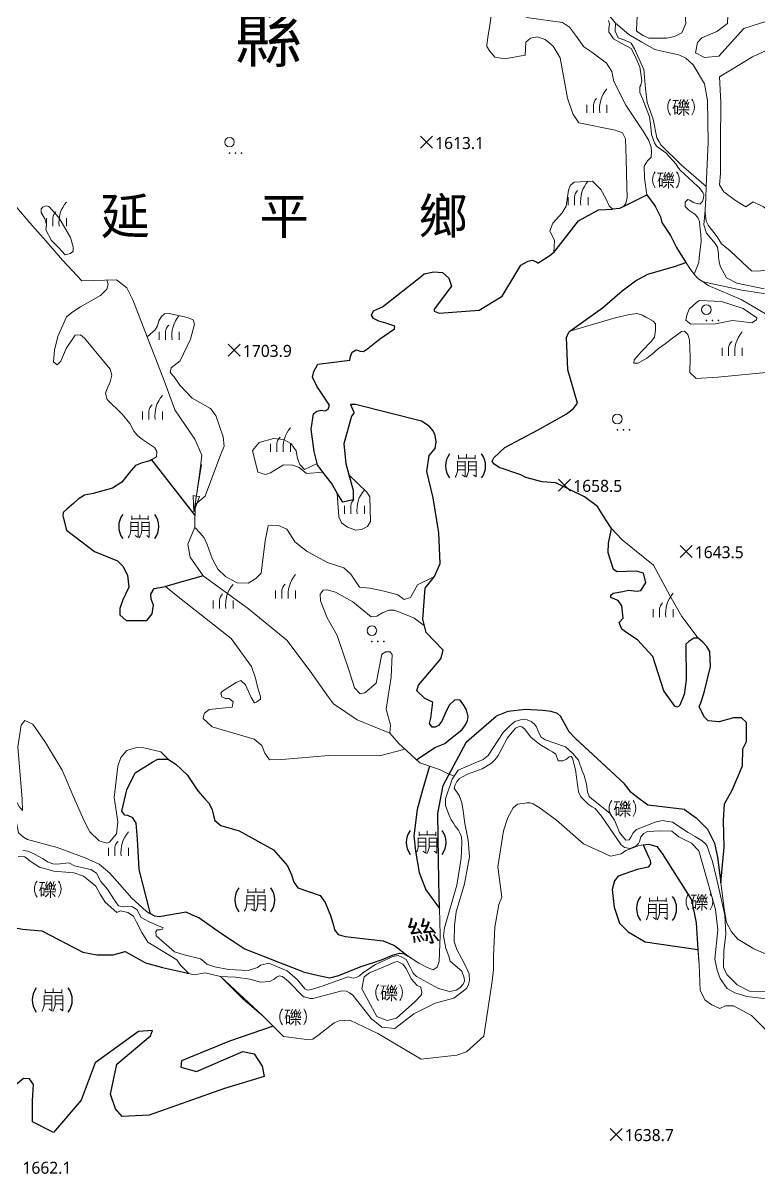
# Model space of a CAD drawing. Header units: metres. Extents: x 232867 to 235443, y 2535802 to 2538582.
# Drawn here: x 234540 to 235000, y 2536749 to 2537467 of the extents above; entities that cross this region are included whole.
import ezdxf
from ezdxf.enums import TextEntityAlignment as Align

# ---------------------------------------------------------------- set-up
doc = ezdxf.new("R2010")
doc.units = ezdxf.units.M
doc.linetypes.add('103', pattern=[32.5, 20, -3.75, 5, -3.75])
doc.linetypes.add('104', pattern=[32.49, 20, -3.83, 0.5, -3.83, 0.5, -3.83])
for name, color, linetype, lineweight in [('9230000', 7, '103', 30), ('9240000', 7, '104', 30), ('9510101', 5, 'Continuous', 20), ('9510104', 5, 'Continuous', 20), ('9510109', 4, 'Continuous', 20), ('9510503', 5, 'Continuous', 20), ('9710500', 3, 'Continuous', 20), ('9720000', 3, 'Continuous', 20)]:
    doc.layers.add(name, color=color, linetype=linetype, lineweight=lineweight)
doc.layers.add('9540203', color=34, linetype='Continuous', lineweight=20, true_color=0xa55200)
doc.layers.add('9790201', color=34, linetype='145', lineweight=20, true_color=0xa55200)
doc.layers.add('9810200', color=7, linetype='Continuous')
doc.layers.add('9820205', color=34, linetype='Continuous', true_color=0xa55200)
doc.styles.add('LMP', font='')
doc.styles.get('LMP').set_extended_font_data('Microsoft JhengHei')
doc.linetypes.add('145', pattern='A,0,-7.5,[10,base.shx,S=1,R=0,X=0,Y=0]', length=7.5)

# ---------------------------------------------------------------- blocks, each defined once
blk = doc.blocks.new('95423')
at = {"linetype": 'Continuous'}
for points in [[(-8.038459, 4.930951, 0.333333), (-8.038459, -5.069049)], [(5.294874, -5.069049, 0.333333), (5.294874, 4.930951)]]:
    blk.add_lwpolyline(points, format="xyb", dxfattribs=at)
for points in [[(-6.517338, 4.020808), (-3.120598, 3.98995)], [(-4.649285, 4.003837), (-5.035124, 2.261878), (-5.652713, 0.610952), (-6.007826, -0.237655), (-6.486458, -1.086262)], [(-5.703949, 0.488515), (-3.645549, 0.487518), (-3.691487, -4.344848)], [(-5.412274, 0.488373), (-5.381306, -4.711387)], [(-1.177484, 2.956224), (-1.565528, 2.041063), (-2.791747, -0.20806), (-2.714138, -0.47175), (-1.348224, -0.20806)], [(-1.658659, 4.693477), (-2.248486, 3.049291), (-2.745182, 2.087597), (-2.667573, 1.87044), (-1.565528, 2.041063)], [(-1.565528, 0.629545), (-1.348224, -0.20806), (-1.22405, -0.844019)], [(-0.510049, 3.545649), (-0.510049, -0.130504), (1.07317, -0.099481), (1.07317, 3.56116), (-0.028874, 3.576672), (-0.510049, 3.545649)], [(-0.510049, 1.823907), (1.07317, 1.792884)], [(0.467822, 4.7245), (-0.028874, 3.576672)], [(2.765042, 4.569388), (1.694041, 2.056575), (1.756128, 1.854929), (3.044434, 1.979019)], [(3.416956, 3.018268), (3.044434, 1.979019), (1.926867, -0.316638), (1.973432, -0.533795), (3.308304, -0.223571)], [(3.01339, 0.536478), (3.308304, -0.223571), (3.463521, -0.85953)], [(-3.685038, -3.666464), (-5.358978, -3.619674)], [(-2.962791, -1.812378), (3.587391, -1.812378)], [(-0.851832, -2.836116), (-1.705529, -3.766788), (-2.931747, -4.852571)], [(0.327822, -0.850683), (0.281257, -5.550575)], [(1.398823, -2.851627), (2.392216, -3.735766), (3.354564, -4.790527)]]:
    blk.add_lwpolyline(points)
blk = doc.blocks.new('98225')
at = {"lineweight": 0}
for points in [[(0.625848, 7.246036), (0.625848, 4.746473)], [(-6.557994, -7.127561), (-5.892824, -5.979033), (-5.403554, -4.744772), (-5.10201, -3.451385), (-4.997061, -2.128435), (-4.997061, -1.815065), (-4.997061, 2.87217)], [(-4.997061, 2.558801), (-0.311303, 2.558801), (-0.311303, -2.128435), (-0.311303, -6.81567), (-2.185606, -5.565149)], [(-4.997061, 0.059238), (-0.311303, 0.059238)], [(-4.3718, 4.121213), (-4.3718, 6.620776)], [(5.936866, 4.746473), (4.999714, 4.746473), (0.313957, 4.746473), (-4.3718, 4.746473)], [(-0.311303, 2.87217), (-0.311303, 2.558801)], [(0.313957, -7.127561), (0.979128, -5.979033), (1.468397, -4.744772), (1.769941, -3.451385), (1.876369, -2.128435), (1.876369, 2.558801), (1.876369, 2.87217)], [(1.876369, 2.558801), (6.560648, 2.558801)], [(1.876369, 0.059238), (6.560648, 0.059238)], [(6.560648, 2.87217), (6.560648, -1.815065), (6.560648, -6.503779), (6.560648, -6.81567), (4.999714, -5.565149)], [(5.936866, 4.121213), (5.936866, 6.620776)], [(-0.311303, -2.440326), (-4.997061, -2.440326)], [(6.560648, -2.440326), (1.876369, -2.440326)]]:
    blk.add_lwpolyline(points, dxfattribs=at)
for start, end in [(143.130102, 216.869898), (323.130102, 36.869898)]:
    blk.add_arc((0, 0), 12.5, start, end)
blk = doc.blocks.new('97132')
at = {"linetype": 'Continuous'}
for points in [[(-3.2, 6.8, 1), (2.8, 6.8, 1)], [(-0.4, 0, 1), (0, 0, 1)], [(3.35, 0, 1), (3.75, 0, 1)], [(7.1, 0, 1), (7.5, 0, 1)]]:
    blk.add_lwpolyline(points, format="xyb", close=True, dxfattribs=at)
blk = doc.blocks.new('97200')
at = {"linetype": 'Continuous'}
for points in [[(6.25, 15, 0.214635), (1.75, 0)], [(-0.25, 9, 0.201941), (-2.25, 5)]]:
    blk.add_lwpolyline(points, format="xyb", dxfattribs=at)
for points in [[(-6.25, 5), (-6.25, 0)], [(-2.25, 0), (-2.25, 5)], [(6.25, 5), (6.25, 0)]]:
    blk.add_lwpolyline(points, dxfattribs=at)
blk = doc.blocks.new('95153')
at = {"color": 5, "linetype": 'Continuous'}
blk.add_lwpolyline([(15, 0), (5, 2), (5, 0), (5, -2), (15, 0), (-15, 0)], dxfattribs=at)
blk = doc.blocks.new('98120')
at = {"linetype": 'Continuous'}
for points in [[(-3.75, -3.75), (3.75, 3.75)], [(-3.75, 3.75), (3.75, -3.75)]]:
    blk.add_lwpolyline(points, dxfattribs=at)

msp = doc.modelspace()

# ---------------------------------------------------------------- linework, layer by layer
at = {"layer": '9510101', "lineweight": 0, "flags": 128}
for points in [[(234903.34528, 2537475.460948), (234910.15948, 2537467.228948), (234909.76218, 2537462.251148), (234911.69858, 2537458.170748), (234915.95398, 2537456.743548), (234919.92178, 2537454.728648), (234921.85328, 2537451.233548), (234927.66858, 2537438.260948), (234928.79318, 2537426.273048), (234929.88838, 2537417.796348), (234933.63448, 2537407.293648), (234935.92718, 2537395.608248), (234937.11488, 2537393.569948), (234938.45008, 2537391.386548), (234951.13868, 2537378.910848), (234966.76508, 2537365.306248), (234966.46808, 2537358.291548), (234966.15558, 2537350.502648), (234965.20848, 2537341.277148), (234967.00718, 2537336.171448), (234972.32968, 2537329.632448), (234973.81248, 2537327.303948), (234974.42958, 2537323.505148), (234974.45038, 2537321.018048), (234974.76498, 2537318.387148), (234975.52108, 2537315.467248), (234976.41488, 2537313.572848), (234979.38538, 2537308.330648), (234985.85268, 2537304.873748), (235002.85618, 2537301.359348)], [(235009.32728, 2537297.332448), (234989.09508, 2537300.629648), (234964.77698, 2537305.701648), (234961.56848, 2537307.860948), (234959.28058, 2537310.606748), (234962.08428, 2537317.779048), (234962.36198, 2537320.645748), (234963.48048, 2537331.207848), (234963.44538, 2537335.428648), (234962.96798, 2537338.439748), (234962.62518, 2537343.411748), (234961.54968, 2537345.814748), (234959.72288, 2537347.909948), (234955.93228, 2537350.440848), (234953.49998, 2537352.832448), (234953.62818, 2537355.547048), (234955.27288, 2537357.219248), (234956.48278, 2537356.777148), (234958.60618, 2537355.287448), (234962.83668, 2537354.267748), (234964.40678, 2537355.864048), (234965.14258, 2537358.056348), (234965.27578, 2537360.168148), (234964.58538, 2537361.594648), (234963.59338, 2537363.018648), (234962.06988, 2537364.890348), (234961.32348, 2537365.550848), (234950.42328, 2537375.533448), (234949.07498, 2537377.299948), (234947.72418, 2537379.362748), (234946.07828, 2537381.274848), (234941.44308, 2537386.273048), (234935.77688, 2537390.521748), (234934.42608, 2537392.584548), (234932.60478, 2537397.754648), (234932.11948, 2537402.639648), (234931.32798, 2537408.707248), (234927.08778, 2537419.634948), (234925.27388, 2537423.916148), (234925.24418, 2537427.471548), (234925.82698, 2537428.661748), (234926.54428, 2537431.482748), (234925.28718, 2537440.065048), (234921.96568, 2537447.444748), (234919.85798, 2537451.427148), (234914.05348, 2537454.489548), (234908.84178, 2537457.556848), (234907.04278, 2537460.060348), (234905.99198, 2537461.681148), (234905.97218, 2537464.051448), (234906.39318, 2537466.869948), (234905.78318, 2537468.938948)], [(234539.764835, 2536950.61914), (234543.049699, 2536950.094073), (234547.10998, 2536948.367048), (234552.52238, 2536945.339348), (234555.15798, 2536943.460548), (234558.51798, 2536942.315248), (234561.14378, 2536942.040248), (234568.57428, 2536942.816148), (234572.08358, 2536941.088648), (234580.98948, 2536938.957748), (234582.30328, 2536938.674448), (234585.81528, 2536936.509548), (234588.47118, 2536931.277448), (234592.72878, 2536926.347148), (234596.70198, 2536920.248548), (234599.49738, 2536916.037948), (234602.85388, 2536915.475848), (234607.80958, 2536915.652948), (234611.02828, 2536913.777848), (234613.68238, 2536908.837348), (234618.36328, 2536906.242448), (234627.42548, 2536902.362948), (234626.99348, 2536901.485348), (234625.82988, 2536901.040648), (234624.51788, 2536901.032348), (234623.64318, 2536901.026848), (234622.77458, 2536900.000748), (234623.08208, 2536897.378248), (234634.51388, 2536887.390148), (234640.50328, 2536885.386648), (234650.72298, 2536882.972448), (234652.62698, 2536881.526448), (234654.67938, 2536879.644048), (234659.64658, 2536877.925748), (234668.25828, 2536876.230448), (234680.50748, 2536875.724448), (234686.47388, 2536877.511648), (234688.21448, 2536878.980648), (234693.45558, 2536880.180148), (234696.37818, 2536879.032148), (234704.85558, 2536875.440548), (234711.45018, 2536869.795948), (234716.00388, 2536864.138348), (234717.61278, 2536863.273748), (234720.08838, 2536863.726748), (234728.09138, 2536866.255848), (234735.36458, 2536868.926148), (234743.07508, 2536871.599148), (234746.14088, 2536870.889448), (234748.03428, 2536871.193048), (234750.21398, 2536872.373148), (234752.24428, 2536874.135548), (234760.08568, 2536879.288048), (234770.98838, 2536884.459848), (234774.19288, 2536884.917448), (234776.53068, 2536884.057348), (234779.31028, 2536882.471148), (234781.81768, 2536877.675448), (234783.73578, 2536873.896748), (234785.80158, 2536871.856148), (234799.40738, 2536864.409748), (234806.49858, 2536862.496148), (234810.55878, 2536863.274948), (234812.80668, 2536864.795548), (234814.89868, 2536867.068348), (234815.63868, 2536868.880748), (234815.47198, 2536871.139348), (234814.08768, 2536875.197948), (234811.36118, 2536877.440348), (234806.79388, 2536881.448048), (234805.83018, 2536884.679548), (234804.05168, 2536889.479748), (234802.69288, 2536897.198648), (234803.24508, 2536902.305148), (234810.95578, 2536929.035348), (234813.62418, 2536945.819348), (234814.14818, 2536955.591248), (234813.83538, 2536959.088548), (234812.79908, 2536961.706448), (234811.91468, 2536963.304648), (234809.85868, 2536965.770348), (234808.82678, 2536967.659248), (234807.35568, 2536969.836948), (234806.02428, 2536973.036148), (234803.94888, 2536978.709348), (234803.77848, 2536982.790648), (234808.07778, 2536995.065048), (234811.83368, 2537000.774948), (234819.83048, 2537004.324648), (234827.39258, 2537007.434148), (234830.43898, 2537009.931948), (234839.82828, 2537024.279648), (234843.88638, 2537028.241848), (234845.62518, 2537030.002448), (234847.22168, 2537031.178948), (234850.71428, 2537032.221548), (234852.89838, 2537032.672748), (234854.79618, 2537032.247348), (234857.42728, 2537031.097448), (234859.18548, 2537029.650548), (234860.65388, 2537027.910248), (234862.13548, 2537023.982948), (234863.60918, 2537021.367848), (234866.09718, 2537019.779648), (234878.80758, 2537015.340048), (234883.20568, 2537011.285348), (234886.87588, 2537007.080248), (234889.24898, 2537000.388348), (234890.57948, 2536997.334948), (234891.92328, 2536992.094548), (234892.53558, 2536987.286948), (234893.57368, 2536984.377448), (234895.18698, 2536982.783848), (234906.61178, 2536973.962048), (234909.40898, 2536969.459848), (234911.03638, 2536965.533448), (234912.51628, 2536961.897748), (234914.42638, 2536959.431248), (234916.48238, 2536956.965548), (234918.66728, 2536957.270948), (234919.67808, 2536958.881148), (234921.11998, 2536961.514648), (234923.14768, 2536963.714448), (234934.92868, 2536968.308548), (234939.15018, 2536969.355748), (234945.71738, 2536968.230748), (234955.37868, 2536961.730648), (234959.76628, 2536959.425548), (234964.15648, 2536956.682948), (234966.20888, 2536954.800548), (234967.38398, 2536953.349848), (234968.57318, 2536949.566548), (234970.64938, 2536943.747648), (234973.94128, 2536929.771448), (234978.28808, 2536910.115748), (234978.94268, 2536898.310048), (234977.69328, 2536887.950248), (234977.60928, 2536877.743648), (234979.67758, 2536873.236848), (234986.13168, 2536866.716548), (234993.88188, 2536862.828748), (235007.44228, 2536862.476848)], [(235013.22008, 2536856.876148), (234992.21058, 2536859.503048), (234984.68728, 2536861.601648), (234979.76358, 2536864.329848), (234975.42568, 2536870.587248), (234973.54708, 2536875.787148), (234972.11518, 2536882.676048), (234973.96508, 2536901.082048), (234972.64268, 2536913.643148), (234967.13198, 2536932.922548), (234962.09508, 2536950.365548), (234957.46248, 2536955.088248), (234949.61738, 2536959.177548), (234945.30068, 2536962.675948), (234938.09798, 2536962.937248), (234929.98198, 2536962.426248), (234927.84658, 2536961.186548), (234925.87038, 2536959.181348), (234924.97358, 2536956.263248), (234924.52348, 2536955.034148), (234923.00328, 2536953.491748), (234919.18508, 2536951.934848), (234915.65798, 2536952.372448), (234913.65218, 2536954.199248), (234906.37038, 2536964.730148), (234901.41138, 2536972.056748), (234897.39158, 2536976.783248), (234895.39168, 2536977.843648), (234893.08078, 2536979.515248), (234890.45628, 2536982.104648), (234888.44938, 2536984.084748), (234887.04578, 2536987.294948), (234885.10228, 2537000.925148), (234883.20728, 2537008.270948), (234882.43418, 2537009.185848), (234881.20858, 2537009.178148), (234879.38198, 2537007.633748), (234877.24548, 2537006.547248), (234874.33468, 2537006.528948), (234872.77078, 2537010.657848), (234870.76738, 2537012.178048), (234868.30678, 2537013.388848), (234862.76448, 2537016.879548), (234857.21388, 2537021.443248), (234853.19058, 2537026.629648), (234851.49588, 2537027.845248), (234849.80958, 2537027.987948), (234847.51978, 2537026.900548), (234842.66348, 2537020.891748), (234836.77258, 2537009.971348), (234834.80098, 2537007.353048), (234832.67398, 2537005.040448), (234826.72518, 2537001.630648), (234817.55798, 2536998.353948), (234812.67688, 2536995.564048), (234810.85268, 2536993.713148), (234809.94998, 2536991.561448), (234809.35248, 2536989.564948), (234812.29868, 2536984.984948), (234814.01938, 2536980.397148), (234814.65928, 2536976.875648), (234815.95808, 2536967.380048), (234818.02998, 2536956.969648), (234818.87618, 2536946.551448), (234815.63568, 2536929.669548), (234810.56028, 2536912.316248), (234809.55408, 2536903.725848), (234809.32438, 2536893.760848), (234810.89528, 2536888.712248), (234814.15738, 2536882.907948), (234816.41208, 2536878.466248), (234818.55568, 2536873.508548), (234818.88698, 2536869.292648), (234818.15128, 2536866.877748), (234817.11338, 2536864.611548), (234814.86868, 2536862.639048), (234809.01018, 2536858.404048), (234797.32848, 2536855.299648), (234784.04278, 2536848.610048), (234772.28828, 2536839.437748), (234764.15848, 2536840.255348), (234757.40958, 2536845.740148), (234745.94968, 2536860.189248), (234743.88248, 2536861.693548), (234741.92688, 2536862.656848), (234739.10898, 2536862.856448), (234721.04538, 2536858.088248), (234719.09548, 2536858.076448), (234715.83918, 2536859.140148), (234715.04078, 2536859.135148), (234705.80208, 2536868.840448), (234701.99518, 2536871.876648), (234699.95258, 2536872.300948), (234698.35508, 2536871.416548), (234696.75928, 2536870.240748), (234693.99958, 2536868.766048), (234688.31958, 2536868.293048), (234681.60548, 2536870.145148), (234672.70928, 2536871.400548), (234663.38028, 2536871.924648), (234653.62378, 2536874.114248), (234646.82568, 2536873.031748), (234643.50468, 2536873.792948), (234638.26818, 2536879.065348), (234636.06228, 2536882.403148), (234617.92738, 2536893.363948), (234614.10198, 2536899.460348), (234610.85768, 2536905.851748), (234608.94148, 2536909.482848), (234605.28378, 2536911.937048), (234600.76058, 2536912.928648), (234598.43538, 2536911.893948), (234591.25688, 2536918.260548), (234590.52218, 2536919.276048), (234588.02048, 2536923.340548), (234585.36778, 2536928.278448), (234580.82788, 2536932.038748), (234577.60648, 2536934.641448), (234571.62008, 2536936.643848), (234559.22768, 2536937.731548), (234550.17878, 2536940.151848), (234544.91298, 2536943.470248), (234540.932771, 2536946.54043), (234536.871173, 2536946.788391)]]:
    msp.add_lwpolyline(points, dxfattribs=at).dxf.unprotected_set("ltscale", 0)
msp.add_lwpolyline([(234751.60758, 2536864.238348), (234761.02638, 2536846.851548), (234767.43188, 2536844.506748), (234773.27338, 2536845.950548), (234784.69708, 2536856.095948), (234788.89648, 2536860.455248), (234789.10038, 2536862.623448), (234788.20358, 2536865.334548), (234786.23188, 2536866.224548), (234782.43918, 2536870.343748), (234779.19398, 2536876.880948), (234777.28298, 2536879.637648), (234773.92198, 2536881.219448), (234772.02958, 2536880.916048), (234768.83278, 2536879.438648), (234756.33248, 2536874.259448), (234753.08088, 2536871.614848)], close=True, dxfattribs=at).dxf.unprotected_set("ltscale", 0)
at = {"layer": '9510104', "lineweight": 0, "flags": 128}
msp.add_lwpolyline([(234536.093402, 2537352.238977), (234544.163118, 2537342.58933), (234554.244464, 2537331.241248), (234564.615837, 2537319.324144), (234576.708813, 2537306.277629), (234598.393611, 2537307.012886), (234604.713887, 2537301.919743), (234608.484236, 2537294.522441), (234617.519142, 2537271.456491), (234628.305808, 2537243.548446), (234634.728153, 2537225.889296), (234647.150591, 2537207.418709), (234651.512592, 2537197.455405), (234650.454553, 2537187.165492), (234647.482313, 2537166.579188), (234647.310593, 2537152.583067), (234642.830226, 2537141.981656), (234644.324435, 2537133.710309), (234652.41039, 2537122.061525), (234680.833076, 2537101.427108), (234704.680287, 2537081.900512), (234719.392783, 2537062.590424), (234730.655114, 2537046.39593), (234733.82917, 2537042.135812), (234748.750502, 2537032.252387), (234769.082595, 2537023.837937), (234774.555989, 2537017.595952), (234787.783555, 2537005.414846), (234800.090006, 2537001.223812), (234805.535563, 2536998.40892), (234809.414142, 2536997.09672)], dxfattribs=at).dxf.unprotected_set("ltscale", 0)
at = {"layer": '9510109', "lineweight": 0, "flags": 128}
for points in [[(234903.345314, 2537475.460948), (234910.159514, 2537467.228948), (234918.384514, 2537460.256248), (234926.442314, 2537455.379748), (234931.349914, 2537452.665948), (234934.542714, 2537450.937748), (234938.275914, 2537450.018348), (234949.672114, 2537447.593348), (234954.059114, 2537445.415348), (234958.511914, 2537441.171148), (234965.593114, 2537429.490748), (234967.551514, 2537418.942748), (234967.939514, 2537393.046548), (234966.765114, 2537365.306248), (234966.468114, 2537358.291548), (234966.155614, 2537350.502648), (234966.088714, 2537348.834348), (234966.685514, 2537343.685948), (234967.896114, 2537341.074348), (234973.650314, 2537333.880748), (234976.372914, 2537329.565748), (234981.686514, 2537325.068548), (234992.536914, 2537314.918348), (234995.001514, 2537312.672548), (234998.503714, 2537312.380748), (235016.833714, 2537314.369348)], [(235003.871314, 2537285.829948), (234988.592514, 2537294.694948), (234967.985514, 2537303.542348), (234964.777014, 2537305.701648), (234961.568514, 2537307.860948), (234959.280614, 2537310.606748), (234956.992714, 2537313.352548), (234954.127914, 2537317.666948), (234948.172514, 2537327.259148), (234944.489714, 2537334.705748), (234939.039714, 2537342.754548), (234938.083914, 2537346.320948), (234934.918514, 2537353.039948), (234929.693514, 2537360.077148), (234928.107414, 2537370.406548), (234927.893714, 2537378.057148), (234929.958714, 2537381.387148), (234932.440314, 2537383.654748), (234932.491114, 2537387.110548), (234932.243314, 2537389.850348), (234930.960114, 2537393.997548), (234927.350314, 2537399.858948), (234916.595314, 2537416.050148), (234908.939114, 2537430.755748), (234907.736314, 2537437.109948), (234904.404514, 2537442.295348), (234895.337314, 2537449.197148), (234890.202514, 2537452.584748), (234884.980514, 2537459.814148), (234881.262314, 2537464.861148), (234877.031314, 2537467.659348)], [(234537.111314, 2536961.557748), (234540.247314, 2536959.003548), (234542.780914, 2536957.357548), (234561.131314, 2536952.551148), (234578.746914, 2536946.002948), (234587.451114, 2536942.090948), (234594.235514, 2536936.359748), (234607.888314, 2536920.823148), (234616.864114, 2536912.692948), (234618.927714, 2536911.290348), (234622.264314, 2536909.538348), (234624.958714, 2536909.215948), (234641.760314, 2536912.055548), (234645.854714, 2536910.292548), (234649.712314, 2536908.533148), (234663.355314, 2536898.963148), (234670.530914, 2536894.126148), (234678.083714, 2536889.141348), (234700.449514, 2536880.347548), (234715.002914, 2536874.884648), (234724.433414, 2536872.442948), (234731.503614, 2536871.016248), (234737.230714, 2536872.523648), (234750.434814, 2536877.903448), (234763.938914, 2536882.402348), (234770.687114, 2536885.240248), (234775.092314, 2536886.445048), (234778.184214, 2536886.023148), (234787.195514, 2536880.194948), (234792.362114, 2536877.432148), (234796.196214, 2536875.985148), (234798.685314, 2536877.766348), (234799.987114, 2536881.158448), (234800.468014, 2536897.639448), (234799.661814, 2536931.031748), (234799.089414, 2536973.694348), (234802.358514, 2536991.222848), (234817.038614, 2537018.386448), (234835.446614, 2537034.450948), (234842.866914, 2537037.297748), (234853.872714, 2537038.704148), (234864.702114, 2537038.013148), (234869.918314, 2537037.450948), (234873.804714, 2537036.077348), (234875.782314, 2537034.389148), (234881.208314, 2537024.595148), (234884.660514, 2537020.998048), (234915.558214, 2536992.403848), (234916.900114, 2536990.493948), (234919.826114, 2536986.838948), (234922.962314, 2536984.206548), (234930.160714, 2536978.921748), (234935.771714, 2536978.327148), (234953.264514, 2536976.239248), (234960.556514, 2536970.994648), (234967.559414, 2536963.934248), (234971.854314, 2536955.194148), (234973.731214, 2536946.438748), (234975.887914, 2536930.353848), (234978.044614, 2536914.268948), (234979.316514, 2536905.585348), (234982.623714, 2536899.878248), (234986.587114, 2536895.275348), (234996.548414, 2536889.066748), (235005.581014, 2536885.242048)], [(235004.485714, 2536838.108048), (234994.950614, 2536847.600148), (234983.721314, 2536853.667148), (234978.818014, 2536853.553848), (234975.207414, 2536851.888448), (234970.212714, 2536854.119148), (234966.134714, 2536857.210248), (234962.884414, 2536863.221648), (234962.250014, 2536879.294648), (234960.395714, 2536905.335248), (234957.565014, 2536919.858248), (234939.185614, 2536948.672448), (234935.974014, 2536953.044748), (234930.814914, 2536954.526948), (234924.915214, 2536953.732348), (234916.459014, 2536950.498248), (234913.596414, 2536948.511148), (234906.944014, 2536947.106048), (234889.977614, 2536954.681448), (234873.129014, 2536969.586748), (234862.970514, 2536976.990748), (234858.652714, 2536979.679148), (234856.687114, 2536980.345648), (234854.952114, 2536980.410148), (234848.924714, 2536979.617848), (234846.151814, 2536977.186448), (234842.725714, 2536971.205548), (234839.995514, 2536962.815048), (234836.461914, 2536940.363848), (234839.004014, 2536921.422448), (234837.231714, 2536916.897648), (234834.776414, 2536902.739448), (234833.853014, 2536884.679048), (234833.913414, 2536876.253948), (234833.063914, 2536868.876248), (234827.900114, 2536834.573748), (234816.874914, 2536824.738548), (234810.838714, 2536822.811948), (234788.683114, 2536820.263448), (234761.603314, 2536836.338348), (234744.103314, 2536844.523148), (234737.342114, 2536844.263948), (234734.295814, 2536842.936448), (234724.957714, 2536835.680148), (234721.047814, 2536832.820148), (234717.122414, 2536832.578248), (234702.713514, 2536834.454548), (234702.474714, 2536834.635548), (234689.922314, 2536847.151348), (234677.406114, 2536857.813348), (234663.380314, 2536871.924648), (234653.623814, 2536874.114248), (234646.825714, 2536873.031748), (234643.504714, 2536873.792948), (234640.183714, 2536874.554148), (234627.089514, 2536877.548548), (234616.515514, 2536880.364348), (234603.621514, 2536887.402148), (234596.158314, 2536885.485348), (234586.008114, 2536885.417948), (234577.212514, 2536887.164248), (234551.626314, 2536900.447048), (234539.677014, 2536901.409948)]]:
    msp.add_lwpolyline(points, dxfattribs=at).dxf.unprotected_set("ltscale", 0)
at = {"layer": '9790201', "flags": 128}
for points in [[(234853.719425, 2537566.784525), (234853.998675, 2537568.708292), (234853.962412, 2537572.994786), (234854.676167, 2537575.956576), (234856.435445, 2537577.595898), (234860.561267, 2537578.95748), (234862.916557, 2537580.010032), (234863.939572, 2537581.348146), (234863.475057, 2537583.857565), (234856.340413, 2537588.829469), (234855.292389, 2537590.447558), (234856.461906, 2537591.934599), (234861.773501, 2537592.861691), (234869.586888, 2537594.990262), (234869.812369, 2537603.269865), (234875.449682, 2537618.094463), (234873.97986, 2537634.639141), (234872.195574, 2537635.956022), (234870.426293, 2537635.499181), (234866.468231, 2537631.773754), (234864.727709, 2537627.91728), (234862.982186, 2537624.652047), (234860.914899, 2537624.488591), (234859.869376, 2537625.81106), (234858.78259, 2537632.011263), (234861.876217, 2537646.43473), (234864.184405, 2537649.369376), (234868.249688, 2537651.442158), (234872.020886, 2537653.804434), (234874.615744, 2537657.324685), (234878.058252, 2537664.060252), (234880.957082, 2537666.12421), (234885.61795, 2537666.742905), (234892.063103, 2537663.291038), (234897.93986, 2537658.08456), (234899.148334, 2537653.134487), (234897.430787, 2537649.329154), (234895.107768, 2537648.144707), (234888.366059, 2537652.177768), (234886.040568, 2537651.285021), (234883.754626, 2537645.725077), (234884.960628, 2537641.066703), (234892.018668, 2537634.11885), (234894.927385, 2537635.016009), (234898.703527, 2537636.794885), (234902.217717, 2537635.071158), (234904.053908, 2537624.8749), (234899.973852, 2537590.129532), (234903.302715, 2537575.860506), (234908.779158, 2537549.06383), (234913.31155, 2537530.428131), (234915.684005, 2537525.778581), (234917.450987, 2537523.749918), (234920.362176, 2537524.355377), (234925.042818, 2537522.640473), (234930.926991, 2537516.558896), (234933.867841, 2537513.663957), (234935.649654, 2537509.885095), (234936.868014, 2537503.768223), (234936.32928, 2537498.513214), (234932.283771, 2537494.106834), (234921.516327, 2537491.399915), (234920.65879, 2537489.351399), (234922.445546, 2537484.989137), (234924.254548, 2537478.001577), (234923.461277, 2537468.368865), (234923.278477, 2537462.368642), (234927.26575, 2537459.629381), (234930.840593, 2537457.92282), (234942.213509, 2537458.008852), (234946.871906, 2537458.919247), (234951.517943, 2537461.28814), (234954.093027, 2537467.14199), (234951.483281, 2537499.794722), (234953.786526, 2537503.312768), (234959.299988, 2537506.563379), (234968.354829, 2537504.881564), (234973.341916, 2537501.418667), (234978.38091, 2537491.830074), (234980.54332, 2537477.552225), (234980.049078, 2537467.046619), (234973.383993, 2537462.036986), (234964.084503, 2537458.174298), (234961.193088, 2537455.23524), (234960.081014, 2537448.80902), (234965.646384, 2537445.933935), (234974.681451, 2537446.585719), (234990.282731, 2537463.915129), (235010.349666, 2537470.484735), (235033.945621, 2537473.580415), (235042.978216, 2537474.523899), (235046.213151, 2537471.339466), (235046.220567, 2537470.464367), (235043.049898, 2537466.064604), (235012.820991, 2537454.167193), (234995.682548, 2537446.161147), (234975.081822, 2537433.753133), (234975.800997, 2537417.714055), (234975.721957, 2537392.625664), (234975.593482, 2537373.37127), (234975.069578, 2537366.366063), (234977.731174, 2537362.010419), (234985.068469, 2537356.523271), (234991.518565, 2537352.488004), (234996.157188, 2537355.731997), (235002.599869, 2537352.57183), (235011.993287, 2537345.349925), (235022.65203, 2537326.468851), (235030.011571, 2537318.356404), (235033.6107, 2537300.5773)], [(234787.538891, 2537523.859757), (234800.079508, 2537510.278944), (234802.096809, 2537506.813123), (234810.350142, 2537500.659337), (234815.83436, 2537498.711631), (234820.328624, 2537496.25914), (234825.827384, 2537492.571004), (234832.577089, 2537487.897735), (234833.865428, 2537482.437213), (234831.2812, 2537464.514972), (234830.575089, 2537459.785309), (234829.630837, 2537453.810603), (234829.639147, 2537452.816071), (234831.652293, 2537449.847516), (234834.66578, 2537446.140582), (234840.889348, 2537444.944414), (234853.54554, 2537447.27798), (234853.97404, 2537455.486622), (234856.935593, 2537457.995508), (234861.154324, 2537458.773364), (234866.13941, 2537457.070531), (234871.14527, 2537452.88137), (234875.430477, 2537445.702975), (234880.11586, 2537420.376265), (234883.427732, 2537410.704023), (234887.20342, 2537405.013666), (234909.858868, 2537400.460707), (234914.3469, 2537398.754114), (234916.366278, 2537395.03966), (234916.718675, 2537382.6099), (234917.114696, 2537364.95885), (234917.417235, 2537358.496277), (234916.454287, 2537354.759265), (234914.979743, 2537352.758924)], [(234843.602869, 2537485.97077), (234844.7469, 2537482.1985), (234846.6871, 2537477.0337), (234848.0873, 2537474.3249), (234851.0311, 2537472.1215), (234855.9545, 2537470.7051), (234877.0313, 2537467.6593), (234881.2623, 2537464.8611), (234884.9805, 2537459.8141), (234890.2025, 2537452.5847), (234895.3373, 2537449.1971), (234904.4045, 2537442.2953), (234907.7363, 2537437.1099), (234908.9391, 2537430.7557), (234916.5953, 2537416.0501), (234927.3503, 2537399.8589), (234930.9601, 2537393.9975), (234932.2433, 2537389.8503), (234932.4911, 2537387.1105), (234932.4403, 2537383.6547), (234929.9587, 2537381.3871), (234927.8937, 2537378.0571)], [(234926.4423, 2537455.3797), (234918.384545, 2537460.25625), (234910.159506, 2537467.228986)], [(234966.765078, 2537365.306235), (234967.9395, 2537393.0465), (234967.5515, 2537418.9427), (234965.5931, 2537429.4907), (234958.5119, 2537441.1711), (234954.0591, 2537445.4153), (234949.6721, 2537447.5933), (234938.2759, 2537450.0183), (234934.5427, 2537450.9377), (234931.3499, 2537452.6659), (234926.4423, 2537455.3797)], [(234927.8937, 2537378.0571), (234928.107373, 2537370.406539), (234929.6935, 2537360.0771)], [(234908.281972, 2537351.216372), (234906.028608, 2537353.188516), (234904.253602, 2537357.402115), (234900.972891, 2537363.344864), (234895.710194, 2537368.526677), (234884.282097, 2537367.942939), (234881.813444, 2537365.935079), (234880.595736, 2537362.942086), (234880.133997, 2537358.711568), (234879.187668, 2537352.985494), (234876.737712, 2537348.739938), (234870.824993, 2537342.479002), (234869.12685, 2537337.493187), (234871.910507, 2537331.546678), (234871.475774, 2537324.083934)], [(235033.6107, 2537300.5773), (235026.1071, 2537308.0367), (235021.9333, 2537311.6525), (235016.8337, 2537314.3693), (234998.5037, 2537312.3807), (234995.0015, 2537312.6725), (234992.5369, 2537314.9183), (234981.6865, 2537325.0685), (234976.3729, 2537329.5657), (234973.6503, 2537333.8807), (234967.8961, 2537341.0743), (234966.6855, 2537343.6859), (234966.0887, 2537348.8343), (234966.155629, 2537350.502619)], [(234954.02276, 2537317.836246), (234954.1279, 2537317.6669), (234956.9927, 2537313.3525), (234959.2806, 2537310.6067)], [(234592.209382, 2537306.8032), (234593.179275, 2537304.199092), (234592.255303, 2537301.105847), (234588.253322, 2537297.277102), (234575.738515, 2537290.060294), (234571.01916, 2537286.938335), (234567.011439, 2537283.82176), (234561.653157, 2537271.673607), (234559.587135, 2537263.111425), (234558.934814, 2537255.746959), (234561.322236, 2537253.865788), (234563.438005, 2537256.255837), (234566.933036, 2537264.116618), (234572.559144, 2537272.468329), (234575.878191, 2537272.730844), (234578.267526, 2537270.612283), (234594.31759, 2537251.266566), (234595.297049, 2537247.475509), (234594.382644, 2537243.195315), (234592.286008, 2537238.431369), (234591.356296, 2537236.050293), (234592.572967, 2537232.261031), (234601.898835, 2537223.072822), (234606.690898, 2537217.173972), (234609.10128, 2537212.444124), (234611.733567, 2537209.615188), (234614.599238, 2537207.262826), (234621.992974, 2537202.333276), (234623.43729, 2537199.732757), (234623.226865, 2537196.407506), (234620.22322, 2537194.608066)], [(234964.777, 2537305.7016), (234967.9855, 2537303.5423), (234988.5925, 2537294.6949), (235003.8713, 2537285.8299), (235018.8013, 2537279.3701), (235030.4241, 2537273.2469), (235034.9341, 2537269.8205), (235038.7101, 2537265.2273), (235050.8737, 2537246.6039), (235052.8893, 2537242.6779), (235057.2651, 2537238.2251), (235070.2665, 2537229.9005), (235072.187615, 2537228.794774)], [(234617.519142, 2537271.456491), (234622.545281, 2537275.836779), (234623.971707, 2537278.259943), (234624.669086, 2537281.401305), (234626.334569, 2537284.067514), (234628.249006, 2537285.770655), (234631.139464, 2537286.033754), (234642.730988, 2537283.467811), (234646.117375, 2537282.045998), (234647.103293, 2537279.399842), (234644.529084, 2537269.97211), (234638.13194, 2537256.414427), (234632.382691, 2537252.028669), (234631.92437, 2537249.130353), (234634.356507, 2537246.495135), (234637.774562, 2537241.213762), (234645.555026, 2537233.070532), (234650.397528, 2537230.453545), (234656.937182, 2537226.643205), (234660.347321, 2537222.326722), (234665.037855, 2537208.852898), (234665.567431, 2537203.067203), (234663.20259, 2537197.500855), (234655.888802, 2537178.146539), (234653.770936, 2537171.858346), (234647.482313, 2537166.579188)], [(234881.557554, 2537274.861933), (234909.859263, 2537283.29772), (234918.801812, 2537285.358482), (234923.526235, 2537285.892472), (234927.019072, 2537284.922247), (234929.020773, 2537283.691607), (234930.271569, 2537282.9536), (234933.521931, 2537281.234088), (234935.030144, 2537279.501417), (234935.064296, 2537275.515245), (234934.353948, 2537271.274298), (234932.3864, 2537268.518765), (234926.217801, 2537262.243374), (234921.782814, 2537256.977685), (234921.551011, 2537254.98272), (234924.288675, 2537255.003398), (234929.738387, 2537258.034385), (234932.952462, 2537260.550181), (234936.904635, 2537264.06816), (234941.109955, 2537267.089747), (234944.819652, 2537269.858438), (234948.776094, 2537272.878146), (234951.249937, 2537274.640895), (234953.238831, 2537274.90507), (234955.246935, 2537272.927023), (234956.272332, 2537269.446642), (234956.612996, 2537258.735684), (234956.447365, 2537249.01751), (234960.461439, 2537245.310552), (234973.894474, 2537246.159473), (235010.451865, 2537249.674582), (235023.940398, 2537244.045974), (235029.452012, 2537239.852023), (235036.707911, 2537235.422097), (235054.204115, 2537226.833938), (235073.708176, 2537226.603699)], [(234727.273743, 2537186.912584), (234717.044449, 2537186.103445), (234712.383662, 2537189.727239), (234708.472269, 2537191.161281), (234702.621441, 2537191.360984), (234694.620001, 2537186.421786), (234691.460034, 2537185.422155), (234686.573842, 2537186.848828), (234683.291912, 2537200.484396), (234687.394155, 2537205.394116), (234696.390721, 2537207.901483), (234702.733014, 2537207.217625), (234707.139938, 2537204.811588), (234710.590357, 2537200.202902), (234711.362111, 2537195.330029), (234712.8548, 2537191.682284), (234715.805623, 2537188.533433), (234723.660532, 2537192.199132)], [(234743.542999, 2537185.203988), (234754.600962, 2537174.310495), (234756.574953, 2537171.398194), (234756.946714, 2537156.033078), (234755.023541, 2537152.847379), (234751.382272, 2537151.112304), (234747.730841, 2537150.596828), (234742.596883, 2537152.509498), (234738.919026, 2537155.164982), (234737.180604, 2537159.054805), (234736.202715, 2537173.854012)], [(234647.160344, 2537152.22755), (234650.600766, 2537148.837622), (234653.062213, 2537145.928283), (234655.046184, 2537141.795353), (234658.043159, 2537133.034159), (234661.511605, 2537126.228499), (234666.424491, 2537121.629726), (234673.768799, 2537117.781327), (234680.595595, 2537117.588955), (234685.446427, 2537120.553589), (234688.589059, 2537123.749302), (234691.104084, 2537144.019991), (234692.977959, 2537153.30601), (234695.411382, 2537153.812404), (234699.557009, 2537153.599757), (234704.695622, 2537151.198655), (234706.91733, 2537147.799511), (234709.634531, 2537143.42813), (234717.484339, 2537137.387589), (234730.462752, 2537130.165851), (234740.238481, 2537127.067827), (234744.657877, 2537123.19731), (234750.088275, 2537114.942509), (234756.67333, 2537114.504313), (234765.46408, 2537112.618821), (234774.01509, 2537110.243523), (234777.938993, 2537107.345243), (234782.07261, 2537108.596482), (234786.395922, 2537116.437047), (234796.961518, 2537121.700048)], [(234907.555908, 2537151.736968), (234914.140656, 2537144.649933), (234921.97089, 2537138.383813), (234933.718262, 2537128.741366), (234944.084135, 2537109.843772), (234951.484865, 2537096.762519), (234961.771737, 2537083.18855)], [(234628.875948, 2537115.379042), (234637.671828, 2537108.399129), (234669.922728, 2537082.887102), (234682.6875, 2537065.489039), (234685.174245, 2537058.218427), (234686.682129, 2537051.912335), (234688.180115, 2537046.821071), (234688.193973, 2537045.120311), (234686.023215, 2537043.403028), (234684.570763, 2537042.906082), (234682.36041, 2537046.048113), (234678.896785, 2537054.040278), (234675.962186, 2537056.69087), (234673.059262, 2537055.454011), (234664.607084, 2537050.044511), (234663.403307, 2537048.820503), (234664.14933, 2537046.639319), (234666.343846, 2537045.441014), (234668.771198, 2537045.459373), (234671.214388, 2537043.534006), (234670.513899, 2537040.126979), (234656.2044, 2537038.560868), (234653.309396, 2537036.352147), (234652.597028, 2537034.402914), (234652.366171, 2537032.943284), (234657.990656, 2537027.883229), (234684.271389, 2537020.063636), (234689.157769, 2537016.212903), (234690.89651, 2537011.36644), (234693.842988, 2537007.258054), (234701.610515, 2537007.316802), (234730.961677, 2537009.9686), (234762.521213, 2537009.721332), (234778.589299, 2537013.881725)], [(234790.648076, 2537090.91082), (234784.270732, 2537095.742516), (234779.86735, 2537097.661186), (234771.79782, 2537100.772112), (234768.385422, 2537100.746308), (234764.499552, 2537099.008951), (234760.859426, 2537097.029456), (234757.451032, 2537096.515689), (234745.91706, 2537105.944315), (234735.142339, 2537111.962737), (234730.011733, 2537113.387916), (234727.332565, 2537113.12366), (234725.646384, 2537110.670949), (234725.680414, 2537106.523274), (234729.912116, 2537095.819448), (234736.09576, 2537084.886388), (234743.590199, 2537062.739422), (234747.088671, 2537052.274048), (234750.533096, 2537048.396158), (234753.452002, 2537049.150219), (234760.472498, 2537055.059213), (234763.980509, 2537073.141446), (234766.649668, 2537074.625607), (234769.330837, 2537074.645882), (234770.563562, 2537072.947231), (234769.948435, 2537058.79081), (234766.700181, 2537038.758573), (234769.463421, 2537028.775631), (234769.082595, 2537023.837937)], [(234630.892881, 2537007.365687), (234625.924392, 2537012.262515), (234615.308403, 2537014.649434), (234610.870898, 2537014.862596), (234604.724541, 2537013.089074), (234601.064437, 2537008.620434), (234599.13728, 2537003.178018), (234596.831742, 2536983.669695), (234598.38855, 2536974.059384), (234599.173982, 2536968.390762), (234598.248554, 2536960.98216), (234593.855224, 2536955.767814), (234592.134325, 2536955.26136), (234587.440363, 2536956.706183), (234581.726601, 2536962.337536), (234577.972124, 2536969.464025), (234572.200132, 2536982.24982), (234564.410625, 2537000.69492), (234553.918569, 2537018.132702), (234545.940875, 2537029.421496), (234540.992466, 2537031.851275), (234538.798813, 2537028.874045), (234536.691501, 2537015.288503), (234539.420714, 2536982.74209), (234539.478944, 2536975.587648), (234537.487533, 2536978.039789), (234535.235649, 2536982.217001), (234524.400795, 2537011.494755), (234510.77761, 2537020.026934), (234496.493485, 2537018.932032), (234490.833937, 2537017.902352)], [(234619.597424, 2536910.938638), (234618.9277, 2536911.2903), (234616.8641, 2536912.6929), (234607.8883, 2536920.8231), (234594.2355, 2536936.3597), (234587.4511, 2536942.0909), (234578.7469, 2536946.0029), (234561.1313, 2536952.5511), (234542.7809, 2536957.3575), (234540.2473, 2536959.0035), (234537.1113, 2536961.5577), (234536.2737, 2536965.9263), (234534.9271, 2536971.1543), (234527.8369, 2536978.6895), (234515.2175, 2536984.3339)], [(234827.9001, 2536834.5737), (234833.063868, 2536868.876268), (234833.913383, 2536876.253917), (234833.853017, 2536884.679015), (234834.776386, 2536902.739432), (234837.231674, 2536916.897675), (234839.004006, 2536921.422494), (234836.461955, 2536940.363799), (234839.995498, 2536962.815054), (234842.725683, 2536971.205514), (234846.151857, 2536977.186452), (234848.924742, 2536979.617842), (234854.952161, 2536980.410186), (234856.687139, 2536980.345689), (234858.652671, 2536979.679168), (234862.970517, 2536976.99074), (234873.129007, 2536969.586749), (234889.977655, 2536954.681466), (234906.943999, 2536947.10603), (234913.5964, 2536948.511163), (234916.45903, 2536950.498274), (234924.91525, 2536953.732378), (234927.294598, 2536954.052808)], [(234975.887935, 2536930.353862), (234978.044651, 2536914.268996), (234979.316561, 2536905.585356)], [(234780.482648, 2536884.536618), (234787.195474, 2536880.194984), (234792.362069, 2536877.43219), (234796.196164, 2536875.985118), (234798.685287, 2536877.766315), (234799.987086, 2536881.158401), (234800.468018, 2536897.639437), (234800.064933, 2536914.335587)], [(234979.316561, 2536905.585356), (234982.623745, 2536899.878259), (234986.587133, 2536895.275337), (234991.11465, 2536892.453461), (234996.548382, 2536889.066721), (235005.581052, 2536885.242057), (235013.793055, 2536872.877669), (235025.420421, 2536862.417728)], [(234961.571119, 2536888.828903), (234962.250019, 2536879.29468), (234962.884378, 2536863.221656)], [(235082.4203, 2536813.7913), (235069.601202, 2536821.191312), (235063.259746, 2536822.020854), (235039.676005, 2536820.420732), (235027.789814, 2536821.274179), (235018.403724, 2536827.907698), (235004.48569, 2536838.108047), (234994.950582, 2536847.60012), (234983.721357, 2536853.667105), (234978.817981, 2536853.553801), (234975.207376, 2536851.888496), (234970.212726, 2536854.119116), (234966.134669, 2536857.210257), (234962.884378, 2536863.221656)], [(234702.713512, 2536834.454547), (234717.122461, 2536832.578209), (234721.047764, 2536832.820154), (234724.957748, 2536835.680123), (234734.295783, 2536842.936489), (234737.342129, 2536844.263994), (234744.103296, 2536844.523111), (234761.603274, 2536836.338374), (234788.683074, 2536820.263431)], [(234696.1985, 2536840.8934), (234702.4747, 2536834.6355), (234702.713512, 2536834.454547)], [(234788.683074, 2536820.263431), (234810.8387, 2536822.8119), (234816.8749, 2536824.7385), (234827.9001, 2536834.5737)]]:
    msp.add_lwpolyline(points, dxfattribs=at)
for points in [[(234558.266307, 2537350.202257), (234556.106983, 2537352.683414), (234554.319592, 2537353.264534), (234552.306087, 2537352.416804), (234551.245215, 2537351.338424), (234551.264488, 2537348.960006), (234553.554213, 2537345.052697), (234554.530936, 2537341.849024), (234554.30675, 2537340.182333), (234554.20333, 2537338.278699), (234557.7036, 2537331.645199), (234562.01743, 2537327.27749), (234566.214349, 2537322.67104), (234569.536038, 2537323.409738), (234571.306085, 2537324.969196), (234571.284885, 2537327.585456), (234569.57297, 2537333.518916), (234562.223623, 2537345.831851)], [(234957.198864, 2537279.347373), (234953.924664, 2537281.82674), (234954.648499, 2537284.96235), (234955.992504, 2537288.728676), (234960.835191, 2537293.022265), (234962.452993, 2537294.036137), (234976.346201, 2537293.389903), (234989.771146, 2537288.983962), (234998.327675, 2537283.289172), (234998.214361, 2537281.911054), (234995.226824, 2537280.135597), (234986.961246, 2537281.074774), (234982.953564, 2537281.545307), (234972.58584, 2537279.588868)]]:
    msp.add_lwpolyline(points, close=True, dxfattribs=at)
at = {"layer": '9820205', "flags": 128}
for points in [[(234914.979743, 2537352.758924), (234929.6935, 2537360.0771)], [(234929.6935, 2537360.0771), (234934.9185, 2537353.0399), (234937.326155, 2537347.929319)], [(234871.475774, 2537324.083934), (234887.031657, 2537343.882562), (234899.350598, 2537350.653855), (234908.281972, 2537351.216372)], [(234914.979743, 2537352.758924), (234912.504858, 2537351.496961), (234908.281972, 2537351.216372)], [(234937.326155, 2537347.929319), (234938.0839, 2537346.3209), (234939.0397, 2537342.7545), (234944.4897, 2537334.7057), (234948.1725, 2537327.2591), (234954.02276, 2537317.836246)], [(234723.660532, 2537192.199132), (234721.74775, 2537199.819824), (234719.8621, 2537213.721488), (234721.297938, 2537223.346969), (234723.559773, 2537224.882161), (234726.080694, 2537225.660262), (234728.61221, 2537225.173359), (234730.625556, 2537226.20064), (234731.362548, 2537228.736376), (234723.428384, 2537240.568198), (234720.854484, 2537246.115112), (234721.582999, 2537249.66285), (234724.072132, 2537254.235959), (234744.016436, 2537256.916843), (234744.502819, 2537259.197668), (234745.492538, 2537261.735313), (234748.007101, 2537263.272415), (234750.540737, 2537262.532512), (234752.564679, 2537262.29479), (234755.32985, 2537264.086803), (234762.610215, 2537269.961202), (234771.908164, 2537276.356881), (234772.146058, 2537278.129795), (234766.571212, 2537279.858782), (234762.264243, 2537281.091318), (234758.963948, 2537282.837494), (234757.683355, 2537284.851949), (234758.923683, 2537287.644505), (234764.462503, 2537290.216528), (234788.818161, 2537309.376827), (234790.57666, 2537310.655199), (234796.631531, 2537311.966038), (234801.943053, 2537311.500144), (234806.016367, 2537307.988694), (234807.575117, 2537302.940141), (234796.826496, 2537288.689984), (234796.837092, 2537287.424981), (234799.880422, 2537286.182897), (234824.88564, 2537288.142976), (234839.219072, 2537296.853858), (234845.951598, 2537307.784449), (234850.936221, 2537316.171665), (234852.696839, 2537317.197036), (234855.46413, 2537318.736048), (234857.987169, 2537319.261148), (234860.775652, 2537318.270154), (234861.667616, 2537317.391336)], [(234871.475774, 2537324.083934), (234869.007121, 2537322.076073), (234861.667616, 2537317.391336)], [(234881.557554, 2537274.861933), (234901.895694, 2537289.4752), (234914.249968, 2537300.032896), (234922.658473, 2537306.325206), (234930.33742, 2537310.61879), (234947.46948, 2537315.482081), (234954.02276, 2537317.836246)], [(234907.286675, 2537150.436872), (234907.555908, 2537151.736968), (234904.024649, 2537157.191636), (234898.727761, 2537165.373638), (234890.710285, 2537171.541875), (234872.716324, 2537180.126275), (234864.248052, 2537180.809766), (234854.020553, 2537183.473183), (234851.01907, 2537185.194575), (234837.290196, 2537189.82476), (234834.035564, 2537192.042544), (234833.025109, 2537193.778974), (234834.003546, 2537195.77958), (234840.916646, 2537202.309746), (234861.232898, 2537213.176734), (234879.317781, 2537223.03026), (234883.767711, 2537226.551999), (234886.226612, 2537230.058698), (234880.32524, 2537250.693728), (234879.405706, 2537270.868084), (234880.869094, 2537274.367264), (234881.557554, 2537274.861933)], [(234796.961518, 2537121.700048), (234800.431893, 2537129.822805), (234799.76538, 2537149.047029), (234796.044941, 2537170.778342), (234792.116277, 2537187.194732), (234793.547876, 2537197.326215), (234797.302767, 2537201.655873), (234798.027044, 2537205.709612), (234797.487681, 2537209.753801), (234796.198612, 2537212.780259), (234793.648023, 2537215.544167), (234788.818645, 2537218.796888), (234747.535008, 2537229.111607), (234744.502274, 2537229.088688), (234746.564361, 2537224.296956), (234746.568599, 2537223.790955), (234745.069186, 2537221.755491), (234740.411462, 2537204.515164), (234741.524094, 2537192.378775), (234743.542999, 2537185.203988)], [(234620.22322, 2537194.608066), (234619.213404, 2537194.0031), (234614.24153, 2537192.778464), (234610.222329, 2537191.086227), (234606.226088, 2537186.545313), (234601.529693, 2537180.574677), (234595.865318, 2537176.97076), (234583.794321, 2537173.555777), (234578.34611, 2537172.564941), (234574.334562, 2537169.923145), (234571.509072, 2537167.290323), (234567.503264, 2537163.936358), (234564.911158, 2537161.780109), (234564.691167, 2537159.641807), (234567.13599, 2537150.638943), (234584.516005, 2537137.397756), (234598.886875, 2537131.43193), (234602.312885, 2537128.056113), (234605.271241, 2537122.489933), (234606.060819, 2537114.963505), (234602.240408, 2537107.159229), (234600.34208, 2537101.799297), (234600.375736, 2537097.66888), (234604.287216, 2537094.296735), (234617.154161, 2537094.15107), (234620.518798, 2537098.307189), (234621.444205, 2537103.902743), (234619.958098, 2537107.536213), (234619.689626, 2537110.692931), (234621.846526, 2537114.110974), (234628.875948, 2537115.379042)], [(234620.22322, 2537194.608066), (234647.396453, 2537159.581127)], [(234727.273743, 2537186.912584), (234723.839506, 2537191.486084), (234723.660532, 2537192.199132)], [(234736.202715, 2537173.854012), (234732.529733, 2537179.912992), (234727.273743, 2537186.912584)], [(234743.542999, 2537185.203988), (234746.213061, 2537175.715114), (234746.263921, 2537169.6431), (234739.705713, 2537168.07544), (234736.202715, 2537173.854012)], [(234961.771737, 2537083.18855), (234959.038128, 2537083.167903), (234955.824615, 2537081.15338), (234954.100021, 2537079.398883), (234954.292563, 2537057.009998), (234952.878521, 2537048.043183), (234950.326582, 2537041.303311), (234949.46078, 2537040.548329), (234948.342563, 2537040.165662), (234947.091184, 2537040.779912), (234940.283249, 2537050.330208), (234933.379959, 2537071.705125), (234923.832925, 2537082.097391), (234917.825689, 2537086.038446), (234914.069031, 2537088.750741), (234912.290595, 2537092.972889), (234914.7559, 2537095.732181), (234913.943093, 2537103.44975), (234911.675438, 2537106.671596), (234907.929453, 2537108.138212), (234907.178548, 2537108.630844), (234907.165741, 2537110.125658), (234908.648339, 2537111.382616), (234914.612885, 2537112.424276), (234918.090781, 2537113.198002), (234923.572511, 2537112.491952), (234925.808149, 2537113.007143), (234929.003013, 2537117.765161), (234927.458513, 2537123.733139), (234923.216906, 2537124.94686), (234911.023994, 2537124.60561), (234908.77128, 2537126.083505), (234905.446209, 2537136.522768), (234905.643858, 2537142.503906), (234907.286675, 2537150.436872)], [(234652.41039, 2537122.061525), (234628.875948, 2537115.379042)], [(234790.648076, 2537090.91082), (234789.602198, 2537095.077691), (234791.210235, 2537114.319104), (234796.961518, 2537121.700048)], [(234785.787589, 2537007.252906), (234797.09763, 2537014.928071), (234803.394633, 2537017.505823), (234807.16012, 2537020.570478), (234810.927726, 2537023.382132), (234814.189876, 2537026.189966), (234816.441115, 2537028.990161), (234817.681443, 2537031.782717), (234817.912979, 2537034.314633), (234816.868161, 2537038.355003), (234814.81667, 2537041.881732), (234812.771537, 2537044.64946), (234809.488195, 2537044.371631), (234806.228163, 2537041.310796), (234803.743269, 2537036.231686), (234801.508983, 2537031.407486), (234799.510472, 2537028.609201), (234797.497126, 2537027.58192), (234795.475304, 2537027.566641), (234793.939864, 2537029.832187), (234794.670498, 2537033.126924), (234795.84937, 2537043.256497), (234791.028469, 2537045.497215), (234785.933648, 2537050.266029), (234786.914891, 2537053.815677), (234798.678662, 2537067.567471), (234800.929901, 2537070.367667), (234802.401765, 2537075.692138), (234791.693953, 2537086.74395), (234790.648076, 2537090.91082)], [(234975.887935, 2536930.353862), (234977.975269, 2536952.681838), (234977.451563, 2536969.412046), (234978.250335, 2536979.817236), (234982.955585, 2536988.158881), (234989.360042, 2537003.560969), (234989.520502, 2537014.133599), (234991.995581, 2537018.682897), (234991.893808, 2537030.512048), (234988.850955, 2537033.509476), (234983.822843, 2537033.471507), (234974.793894, 2537030.886322), (234967.999446, 2537031.590116), (234965.717307, 2537033.838187), (234962.392734, 2537040.357293), (234963.354489, 2537042.881564), (234965.540346, 2537049.252961), (234969.378929, 2537065.582516), (234969.051262, 2537074.784958), (234967.035372, 2537078.003893), (234964.52674, 2537080.721543), (234961.771737, 2537083.18855)], [(234884.66054, 2537020.998083), (234881.2083, 2537024.5951), (234875.7823, 2537034.3891), (234873.8047, 2537036.0773), (234869.9183, 2537037.4509), (234864.7021, 2537038.0131), (234853.8727, 2537038.7041), (234842.8669, 2537037.2977), (234835.446591, 2537034.450986)], [(234800.064933, 2536914.335587), (234799.661848, 2536931.031736), (234799.089428, 2536973.694387), (234802.358472, 2536991.222881), (234817.038657, 2537018.386463), (234835.446591, 2537034.450986)], [(234884.66054, 2537020.998083), (234885.126827, 2537020.566557)], [(234885.126827, 2537020.566557), (234915.558182, 2536992.403887)], [(234619.597424, 2536910.938638), (234612.377567, 2536938.790034), (234611.482866, 2536957.588207), (234610.658778, 2536967.726744), (234608.408441, 2536970.926362), (234605.430857, 2536972.388446), (234603.451854, 2536972.620915), (234601.701816, 2536975.082015), (234604.805472, 2536988.466888), (234609.908307, 2536999.145111), (234620.974379, 2537005.909493), (234624.172859, 2537007.665713), (234630.35094, 2537007.712431), (234630.892881, 2537007.365687)], [(234630.892881, 2537007.365687), (234635.319632, 2537004.53337), (234642.540679, 2536997.907272), (234645.29535, 2536993.474302), (234649.048601, 2536987.811715), (234653.537169, 2536982.896989), (234656.279735, 2536979.948528), (234658.041878, 2536976.002918), (234658.811493, 2536972.544671), (234659.826214, 2536969.33571), (234663.55929, 2536966.147305), (234674.955204, 2536962.769412), (234696.304642, 2536951.05405), (234705.036674, 2536940.975312), (234707.554309, 2536935.303382), (234709.073364, 2536930.861067), (234711.574859, 2536927.168482), (234725.452092, 2536922.572186), (234728.70101, 2536918.142953), (234731.98019, 2536910.002447), (234734.013666, 2536903.089689), (234734.524053, 2536901.114082), (234736.772372, 2536898.161882), (234741.230678, 2536896.958428), (234764.978718, 2536894.168808), (234771.922379, 2536891.252114), (234780.482648, 2536884.536618)], [(234793.93678, 2537003.319329), (234789.327731, 2536987.633288), (234786.179288, 2536976.181355), (234784.059974, 2536959.76544), (234785.12269, 2536950.079721), (234787.452371, 2536936.92266), (234791.505245, 2536926.013175), (234800.064933, 2536914.335587)], [(234953.264472, 2536976.239232), (234935.7717, 2536978.3271), (234930.1607, 2536978.9217), (234922.9623, 2536984.2065), (234919.8261, 2536986.8389), (234916.9001, 2536990.4939), (234915.558182, 2536992.403887)], [(234953.264472, 2536976.239232), (234960.556508, 2536970.994631), (234967.559446, 2536963.934295), (234971.854284, 2536955.194134), (234973.731218, 2536946.438729), (234975.887935, 2536930.353862)], [(234927.294598, 2536954.052808), (234930.62092, 2536946.541318), (234931.641758, 2536944.539265), (234931.912015, 2536942.280323), (234930.423752, 2536940.259322), (234923.662078, 2536938.700938), (234911.65279, 2536934.590724), (234909.420395, 2536931.559222), (234907.960078, 2536926.272568), (234909.309215, 2536915.229064), (234912.657033, 2536905.205533), (234917.973438, 2536899.718834), (234928.565403, 2536893.518313), (234961.571119, 2536888.828903)], [(234927.294598, 2536954.052808), (234930.814962, 2536954.5269), (234935.974054, 2536953.044754), (234939.18559, 2536948.672467), (234957.564965, 2536919.858199), (234960.395758, 2536905.335249), (234961.571119, 2536888.828903)], [(234513.7867, 2536915.9629), (234525.34497, 2536906.686348), (234529.852522, 2536903.243649), (234539.677026, 2536901.409907), (234551.626352, 2536900.447096), (234577.2125, 2536887.1642)], [(234715.0029, 2536874.8846), (234700.4495, 2536880.3475), (234678.0837, 2536889.1413), (234670.5309, 2536894.1261), (234663.3553, 2536898.9631), (234649.7123, 2536908.5331), (234645.8547, 2536910.2925), (234641.7603, 2536912.0555), (234624.9587, 2536909.2159), (234622.2643, 2536909.5383), (234619.597424, 2536910.938638)], [(234577.2125, 2536887.1642), (234586.0081, 2536885.4179), (234596.1583, 2536885.4853), (234603.6215, 2536887.4021), (234616.5155, 2536880.3643), (234627.0895, 2536877.5485), (234640.1837, 2536874.5541), (234643.5047, 2536873.7929)], [(234715.0029, 2536874.8846), (234724.433367, 2536872.442944), (234731.503578, 2536871.01628), (234737.230736, 2536872.523647), (234750.434855, 2536877.903415), (234763.938924, 2536882.402325), (234770.68712, 2536885.240256), (234775.092331, 2536886.445036), (234778.184229, 2536886.023159), (234780.482648, 2536884.536618)], [(234663.380323, 2536871.924673), (234689.9223, 2536847.1513), (234696.1985, 2536840.8934)], [(234696.1985, 2536840.8934), (234668.891527, 2536831.42972), (234638.917686, 2536819.208866), (234638.451472, 2536815.255067), (234648.342453, 2536812.601202), (234677.132883, 2536825.129133), (234684.300463, 2536823.692744), (234689.291324, 2536815.822485), (234690.569856, 2536809.410396), (234665.694044, 2536801.845718), (234618.667534, 2536785.251968), (234601.890018, 2536784.405417), (234597.660113, 2536789.317328), (234594.635122, 2536798.434624), (234598.453863, 2536817.225285), (234619.557424, 2536834.890263), (234620.769185, 2536838.107976), (234612.13448, 2536837.559686), (234584.874523, 2536817.880468), (234576.150525, 2536794.614167), (234558.969471, 2536774.489078)], [(234558.969471, 2536774.489078), (234545.842648, 2536781.073405), (234545.813543, 2536785.271011), (234545.750196, 2536794.406977), (234546.420412, 2536804.535282), (234543.928405, 2536807.976575), (234540.224638, 2536808.200156), (234530.408988, 2536799.989629), (234523.508757, 2536798.464558), (234518.55385, 2536801.149539), (234510.84986, 2536808.755766), (234498.977601, 2536812.384857), (234485.861051, 2536817.487676), (234477.234906, 2536815.704796), (234461.823239, 2536795.853339), (234450.612371, 2536775.287578), (234448.687592, 2536768.114509), (234445.019778, 2536763.152812)]]:
    msp.add_lwpolyline(points, dxfattribs=at)

# ---------------------------------------------------------------- block references
at = {"layer": '9510503', "rotation": 260.709464}
msp.add_blockref('95153', (234648.968433, 2537176.87234), dxfattribs=at)
at = {"layer": '9540203'}
for p in [(234952.444249, 2537414.990245), (234942.904071, 2537369.53348), (234915.800124, 2536976.962878), (234556.6838, 2536926.5569), (234963.8202, 2536918.6479), (234769.935106, 2536861.951879), (234709.9779, 2536846.7708)]:
    msp.add_blockref('95423', p, dxfattribs=at)
at = {"layer": '9710500'}
for p in [(234669.100227, 2537386.166332), (234967.06524, 2537281.552532), (234911.419494, 2537213.280737), (234758.0528, 2537081.0979)]:
    msp.add_blockref('97132', p, dxfattribs=at)
at = {"layer": '9720000'}
for p in [(234898.4956, 2537411.2419), (234886.663912, 2537353.701738), (234560.7334, 2537340.5514), (234631.2416, 2537269.6127), (234982.9257, 2537259.4491), (234620.7316, 2537219.8241), (234700.7776, 2537199.6325), (234746.9128, 2537160.8651), (234664.8695, 2537101.8104), (234703.902, 2537107.901), (234939.7732, 2537096.2735), (234599.4889, 2536947.2633)]:
    msp.add_blockref('97200', p, dxfattribs=at)
at = {"layer": '9810200'}
for p in [(234791.9939, 2537392.8694, 1613.118791), (234671.8985, 2537263.0574, 1703.945121), (234878.297, 2537178.7558, 1658.542971), (234954.2204, 2537137.3223, 1643.490153), (234910.5497, 2536773.2985, 1638.653087)]:
    msp.add_blockref('98120', p, dxfattribs=at)
at = {"layer": '9820205'}
for p in [(234816.405, 2537190.7839), (234612.166391, 2537152.942305), (234791.798231, 2536955.674632), (234684.7106, 2536919.8052), (234935.765, 2536914.3748), (234558.163623, 2536857.217914)]:
    msp.add_blockref('98225', p, dxfattribs=at)

# ---------------------------------------------------------------- texts
at = {"layer": '9230000', "style": 'LMP'}
msp.add_text('臺                    東                    縣', height=31, dxfattribs=at).set_placement((234441.184297, 2537459.487396), align=Align.MIDDLE)
at = {"layer": '9240000', "style": 'LMP'}
msp.add_text('延         平         鄉', height=22.5, dxfattribs=at).set_placement((234703.053255, 2537347.167218), align=Align.MIDDLE)
at = {"layer": '9510101', "style": 'LMP', "oblique": 340}
msp.add_text('絲', height=13, dxfattribs=at).set_placement((234791.983368, 2536900.543845), align=Align.MIDDLE)
at = {"layer": '9810200', "style": 'LMP'}
for s, p in [('1613.1', (234797.367113, 2537388.671322, 1613.118791)), ('1703.9', (234677.271713, 2537258.859322, 1703.945121)), ('1658.5', (234883.670213, 2537174.557722, 1658.542971)), ('1643.5', (234959.593613, 2537133.124222, 1643.490153)), ('1638.7', (234915.922913, 2536769.100422, 1638.653087)), ('1662.1', (234539.549813, 2536748.702622, 1662.139491))]:
    msp.add_text(s, height=7.5, dxfattribs=at).set_placement(p)

doc.saveas('drawing.dxf')
